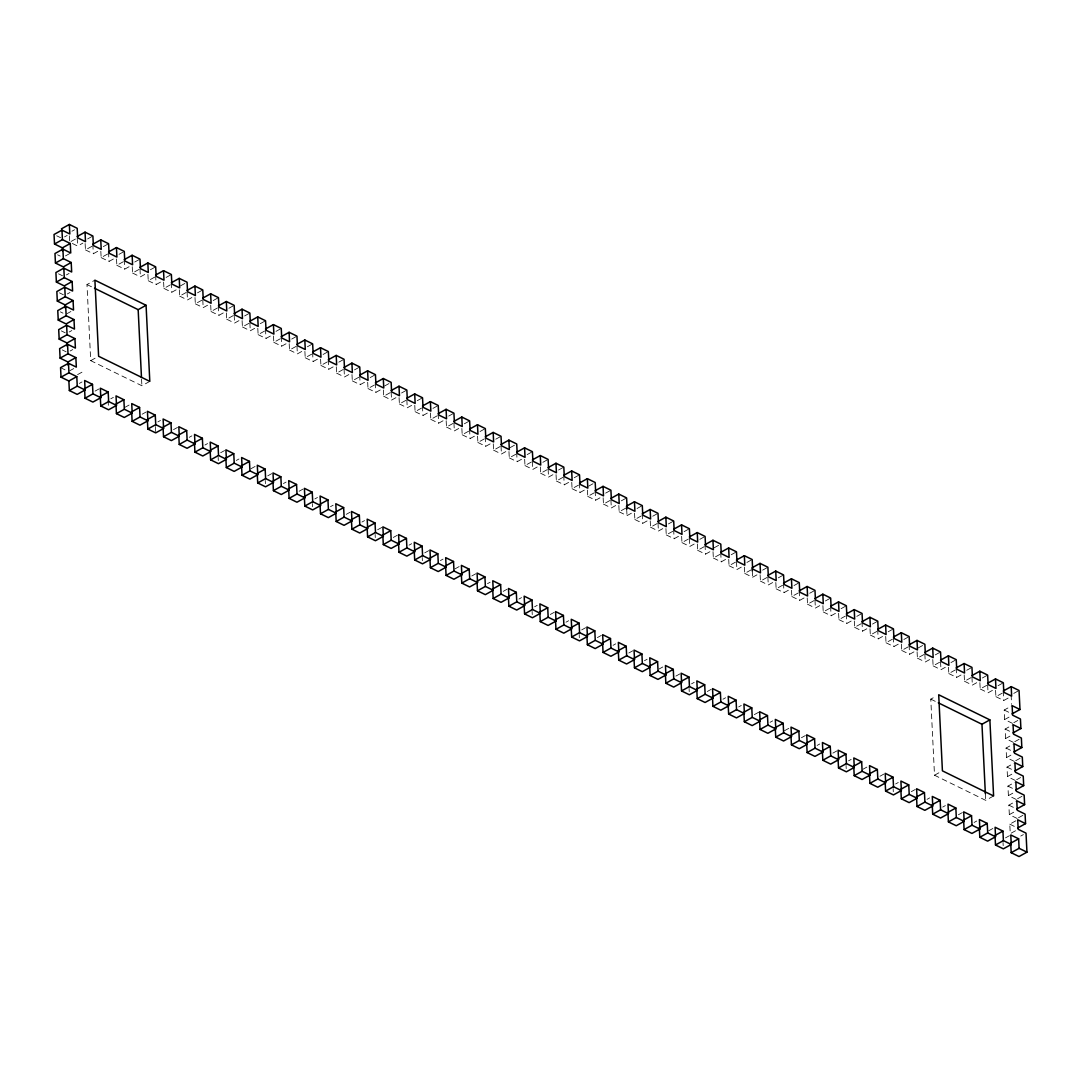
<?xml version="1.0" encoding="UTF-8"?>
<svg xmlns="http://www.w3.org/2000/svg" width="1081" height="1081" viewBox="0 0 1081 1081"><rect width="100%" height="100%" fill="white"/><g stroke="black" fill="none" stroke-linecap="round" stroke-linejoin="round"><path stroke-width="0.75" stroke-dasharray="5 3.75" d="M71.927 231.226L74.562 229.767M64.536 236.888L67.171 235.428M71.062 241.468L77.656 237.82M87.615 238.928L92.898 236.009M72.359 243.482L77.602 246.049L82.872 243.13M65.468 255.913L70.738 252.995M85.129 243.563L85.44 249.9L93.358 245.522M103.317 246.63L108.586 243.711M85.44 249.9L93.29 253.751L98.574 250.833M66.4 274.925L69.035 273.466M100.83 251.265L101.141 257.602L109.059 253.224M119.018 254.332L124.288 251.414M101.141 257.602L108.992 261.453L114.262 258.535M116.532 258.967L116.843 265.304L124.761 260.926M67.333 293.951L69.968 292.492M149.8 381.377L141.881 385.755L90.709 360.649L86.98 284.56L94.898 280.182M134.706 262.034L139.989 259.116M116.843 265.304L124.693 269.155L129.963 266.237M132.233 266.669L132.531 273.007L140.449 268.629M66.941 313.706L70.9 311.517M150.408 269.737L155.678 266.818M132.531 273.007L140.381 276.858L145.665 273.939M147.921 274.371L148.232 280.709L156.15 276.331M166.109 277.439L171.379 274.52M69.184 332.002L71.832 330.543M148.232 280.709L156.083 284.56L161.366 281.641M163.623 282.073L163.934 288.411L171.852 284.033M180.486 285.87L187.081 282.222M163.934 288.411L171.784 292.262L177.054 289.343M70.116 351.014L72.751 349.555M179.324 289.776L179.635 296.113L187.54 291.735M197.499 292.843L202.782 289.924M179.635 296.113L187.472 299.964L192.756 297.045M69.725 370.769L73.684 368.58M90.709 360.649L98.614 356.271M195.012 297.478L195.323 303.815L203.242 299.437M77.575 374.621L84.169 370.972M213.2 300.559L218.47 297.64M195.323 303.815L203.174 307.666L208.457 304.747M79.359 383.404L82.007 381.944M210.714 305.18L211.025 311.517L218.943 307.139M228.888 308.261L234.172 305.342M211.025 311.517L218.875 315.368L224.145 312.45M95.06 391.106L99.02 388.917M226.415 312.882L226.726 319.219L234.631 314.841M244.59 315.963L249.873 313.044M226.726 319.219L234.577 323.07L239.847 320.152M110.762 398.808L113.397 397.349M242.103 320.584L242.414 326.935L250.333 322.543M260.291 323.665L265.561 320.746M242.414 326.935L250.265 330.786L255.548 327.867M125.139 407.24L129.098 405.051M257.805 328.286L258.116 334.637L266.034 330.259M275.993 331.367L281.263 328.448M258.116 334.637L265.967 338.488L271.236 335.569M142.151 414.212L146.111 412.023M273.507 335.988L273.817 342.339L281.722 337.961M291.681 339.069L296.964 336.15M273.817 342.339L281.668 346.19L286.938 343.272M157.853 421.914L160.488 420.455M289.195 343.69L289.505 350.041L297.424 345.663M307.382 346.771L312.652 343.853M289.505 350.041L297.356 353.892L302.639 350.974M173.541 429.616L177.5 427.427M304.896 351.393L305.207 357.743L313.125 353.365M323.084 354.473L328.354 351.555M305.207 357.743L313.058 361.595L318.327 358.676M189.243 437.319L191.877 435.859M320.598 359.108L320.908 365.446L328.827 361.068M338.772 362.176L344.055 359.257M320.908 365.446L328.759 369.297L334.029 366.378M204.944 445.021L207.579 443.561M336.299 366.81L336.61 373.148L344.515 368.77M354.473 369.878L359.757 366.959M336.61 373.148L344.447 376.999L349.731 374.08M220.646 452.736L224.591 450.547M351.987 374.512L352.298 380.85L360.216 376.472M370.175 377.58L375.445 374.661M352.298 380.85L360.149 384.701L365.432 381.782M236.334 460.438L238.982 458.979M367.689 382.215L367.999 388.552L375.918 384.174M384.552 386.012L391.146 382.363M367.999 388.552L375.85 392.403L381.12 389.484M250.711 468.87L255.994 465.952M383.39 389.917L383.701 396.254L391.606 391.876M401.564 392.984L406.848 390.065M383.701 396.254L391.538 400.105L396.822 397.186M267.737 475.843L271.696 473.654M399.078 397.619L399.389 403.956L407.307 399.578M417.266 400.686L422.536 397.767M399.389 403.956L407.24 407.807L412.523 404.889M283.425 483.545L286.073 482.085M414.78 405.321L415.09 411.658L423.009 407.28M432.968 408.388L438.237 405.47M415.09 411.658L422.941 415.509L428.211 412.591M299.126 491.247L303.085 489.058M430.481 413.023L430.792 419.36L438.697 414.982M448.656 416.09L453.939 413.172M430.792 419.36L438.643 423.212L443.913 420.293M314.828 498.949L317.463 497.49M446.169 420.725L446.48 427.063L454.398 422.685M464.357 423.793L469.627 420.874M446.48 427.063L454.331 430.914L459.614 427.995M330.516 506.651L333.164 505.192M461.871 428.427L462.182 434.765L470.1 430.387M480.059 431.495L485.328 428.576M462.182 434.765L470.032 438.616L475.302 435.697M346.217 514.353L350.176 512.164M477.572 436.129L477.883 442.467L485.801 438.089M495.747 439.197L501.03 436.278M477.883 442.467L485.734 446.318L491.004 443.399M361.919 522.055L364.554 520.596M493.274 443.832L493.571 450.169L501.489 445.791M510.124 447.629L516.718 443.98M493.571 450.169L501.422 454.02L506.705 451.101M377.62 529.758L382.89 526.839M508.962 451.534L509.273 457.871L517.191 453.493M527.15 454.615L532.42 451.696M509.273 457.871L517.123 461.722L522.407 458.803M393.308 537.46L397.268 535.271M524.663 459.236L524.974 465.573L532.892 461.195M542.838 462.317L548.121 459.398M524.974 465.573L532.825 469.424L538.095 466.506M409.01 545.162L411.645 543.702M540.365 466.938L540.676 473.275L548.58 468.897M558.539 470.019L563.823 467.1M540.676 473.275L548.513 477.126L553.796 474.208M424.711 552.864L428.671 550.675M556.053 474.64L556.364 480.991L564.282 476.599M574.241 477.721L579.511 474.802M556.364 480.991L564.214 484.842L569.498 481.923M440.399 560.566L443.048 559.107M571.754 482.342L572.065 488.693L579.984 484.315M588.618 486.153L595.212 482.504M572.065 488.693L579.916 492.544L585.186 489.625M454.777 568.998L461.384 565.349M587.456 490.044L587.767 496.395L595.672 492.017M605.63 493.125L610.914 490.206M587.767 496.395L595.617 500.246L600.887 497.328M471.802 575.97L475.762 573.781M603.144 497.746L603.455 504.097L611.373 499.719M621.332 500.827L626.602 497.909M603.455 504.097L611.306 507.948L616.589 505.03M487.49 583.672L490.139 582.213M618.845 505.449L619.156 511.799L627.075 507.421M637.033 508.529L642.303 505.611M619.156 511.799L627.007 515.651L632.277 512.732M503.192 591.375L507.151 589.186M634.547 513.164L634.858 519.502L642.763 515.124M652.721 516.232L658.005 513.313M634.858 519.502L642.709 523.353L647.978 520.434M518.894 599.077L521.528 597.617M650.235 520.866L650.546 527.204L658.464 522.826M668.423 523.934L673.693 521.015M650.546 527.204L658.397 531.055L663.68 528.136M534.595 606.792L537.23 605.333M665.937 528.568L666.247 534.906L674.166 530.528M684.124 531.636L689.394 528.717M666.247 534.906L674.098 538.757L679.368 535.838M550.283 614.494L554.242 612.305M681.638 536.271L681.949 542.608L689.867 538.23M699.812 539.338L705.096 536.419M681.949 542.608L689.8 546.459L695.069 543.54M565.985 622.197L568.62 620.737M697.34 543.973L697.65 550.31L705.555 545.932M714.19 547.77L720.797 544.121M697.65 550.31L705.488 554.161L710.771 551.242M581.686 629.899L585.632 627.71M713.028 551.675L713.338 558.012L721.257 553.634M731.215 554.742L736.485 551.823M713.338 558.012L721.189 561.863L726.473 558.945M597.374 637.601L601.333 635.412M728.729 559.377L729.04 565.714L736.958 561.336M746.903 562.444L752.187 559.526M729.04 565.714L736.891 569.565L742.161 566.647M613.076 645.303L615.711 643.844M744.431 567.079L744.741 573.416L752.646 569.038M762.605 570.146L767.888 567.228M744.741 573.416L752.579 577.268L757.862 574.349M628.777 653.005L632.736 650.816M760.119 574.781L760.429 581.119L768.348 576.741M778.306 577.849L783.576 574.93M760.429 581.119L768.28 584.97L773.564 582.051M644.465 660.707L647.114 659.248M775.82 582.483L776.131 588.821L784.049 584.443M794.008 585.551L799.278 582.632M776.131 588.821L783.982 592.672L789.252 589.753M658.842 669.139L662.802 666.95M791.522 590.185L791.832 596.523L799.737 592.145M809.696 593.253L814.979 590.334M791.832 596.523L799.683 600.374L804.953 597.455M675.868 676.111L679.827 673.922M807.21 597.888L807.521 604.225L815.439 599.847M825.398 600.955L830.667 598.036M807.521 604.225L815.371 608.076L820.655 605.157M691.556 683.814L694.205 682.354M822.911 605.59L823.222 611.927L831.14 607.549M841.099 608.671L846.369 605.752M823.222 611.927L831.073 615.778L836.343 612.859M707.258 691.516L711.217 689.327M838.613 613.292L838.924 619.629L846.842 615.251M856.787 616.373L862.07 613.454M838.924 619.629L846.774 623.48L852.044 620.562M722.959 699.218L725.594 697.758M854.314 620.994L854.612 627.331L862.53 622.953M872.489 624.075L877.772 621.156M854.612 627.331L862.462 631.182L867.746 628.264M738.661 706.92L741.296 705.461M870.002 628.696L870.313 635.047L878.231 630.655M888.19 631.777L893.46 628.858M870.313 635.047L878.164 638.898L883.447 635.979M754.349 714.622L759.632 711.703M885.704 636.398L886.015 642.749L893.933 638.371M903.878 639.479L909.162 636.56M886.015 642.749L893.865 646.6L899.135 643.681M770.05 722.324L772.685 720.865M901.405 644.1L901.716 650.451L909.621 646.073M918.255 647.911L924.863 644.262M901.716 650.451L909.553 654.302L914.837 651.384M784.428 730.756L791.022 727.108M917.093 651.802L917.404 658.153L925.322 653.775M935.281 654.883L940.551 651.965M917.404 658.153L925.255 662.004L930.538 659.086M801.44 737.728L805.399 735.539M932.795 659.505L933.106 665.855L941.024 661.477M950.969 662.585L956.253 659.667M933.106 665.855L940.956 669.707L946.226 666.788M817.141 745.431L819.776 743.971M948.496 667.22L948.807 673.558L956.712 669.18M966.671 670.288L971.954 667.369M948.807 673.558L956.658 677.409L961.928 674.49M832.843 753.133L836.802 750.944M993.601 795.967L985.683 800.345L934.511 775.226L930.782 699.137L936.065 696.218M964.184 674.922L964.495 681.26L972.414 676.882M982.372 677.99L987.642 675.071M964.495 681.26L972.346 685.111L977.629 682.192M848.531 760.848L851.179 759.389M979.886 682.624L980.197 688.962L988.115 684.584M998.074 685.692L1003.344 682.773M980.197 688.962L988.048 692.813L993.317 689.894M862.908 769.28L866.867 767.091M995.587 690.327L995.898 696.664L1003.817 692.286M1013.762 693.394L1019.045 690.475M995.898 696.664L1003.749 700.515L1009.019 697.596M879.934 776.253L883.893 774.064M1012.519 723.392L1004.668 719.541L1004.208 710.028L1012.127 705.65M1004.668 719.541L1011.275 715.892M895.636 783.955L898.27 782.495M1013.843 722.662L1017.802 720.473M1013.451 742.404L1005.6 738.553L1005.141 729.053L1013.059 724.675M934.511 775.226L941.105 771.577M1005.6 738.553L1012.194 734.904M911.324 791.657L915.283 789.468M1014.775 741.674L1021.369 738.026M1014.383 761.429L1006.533 757.578L1006.073 748.066L1013.978 743.687M927.025 799.359L929.66 797.9M1006.533 757.578L1013.127 753.93M1015.708 760.7L1022.302 757.051M1015.316 780.455L1007.465 776.604L1007.006 767.091L1014.91 762.713M942.727 807.061L945.362 805.602M1007.465 776.604L1014.059 772.956M1016.626 779.725L1020.586 777.536M1016.248 799.481L1008.397 795.63L1007.924 786.117L1015.843 781.739M958.415 814.763L962.374 812.574M1008.397 795.63L1014.991 791.981M974.116 822.465L976.751 821.006M1017.559 798.751L1024.153 795.103M1017.18 818.493L1009.33 814.642L1008.857 805.142L1016.775 800.764M1009.33 814.642L1014.6 811.723M988.493 830.897L993.777 827.978M1018.491 817.763L1025.085 814.115M1015.532 830.748L1010.262 833.667L1009.789 824.154L1017.707 819.776M1005.506 837.87L1009.465 835.681M1020.748 836.059L1023.383 834.6M56.671 235.78L60.59 237.698M1004.208 710.028L1010.749 713.23M57.59 254.805L60.212 256.089M1005.141 729.053L1010.37 731.621M86.98 284.56L93.007 287.505M930.782 699.137L936.808 702.096M58.523 273.817L62.455 275.75M1006.073 748.066L1012.613 751.281M59.455 292.843L63.387 294.775M1007.006 767.091L1013.546 770.307M60.387 311.869L63.009 313.152M1007.924 786.117L1013.167 788.684M61.32 330.894L65.238 332.813M1008.857 805.142L1015.397 808.345M62.252 349.906L66.171 351.838M1009.789 824.154L1016.329 827.37M60.563 367.648L65.792 370.215M1011.127 694.853L1011.586 704.366M1003.276 691.002L1003.749 700.515M1003.033 842.504L1003.182 845.666M987.656 684.881L988.048 692.813M985.359 793.724L985.683 800.345M971.968 677.179L972.346 685.111M956.185 667.896L956.658 677.409M940.565 661.775L940.956 669.707M924.863 654.073L925.255 662.004M909.094 644.789L909.553 654.302M893.392 637.087L893.865 646.6M893.149 788.576L893.298 791.751M877.704 629.385L878.164 638.898M862.003 621.683L862.462 631.182M846.301 613.981L846.774 623.48M846.058 765.47L846.207 768.645M830.613 606.279L831.073 615.778M814.993 600.158L815.371 608.076M799.21 590.861L799.683 600.374M783.509 583.159L783.982 592.672M767.888 577.051L768.28 584.97M752.281 570.93L752.579 577.268M736.499 561.647L736.891 569.565M720.73 552.35L721.189 561.863M705.028 544.648L705.488 554.161M689.408 538.527L689.8 546.459M689.083 688.448L689.232 691.61M673.639 529.244L674.098 538.757M658.018 523.123L658.397 531.055M642.236 513.84L642.709 523.353M626.696 509.3L627.007 515.651M610.927 500.017L611.306 507.948M595.145 490.733L595.617 500.246M579.443 483.031L579.916 492.544M579.2 634.52L579.348 637.695M563.755 475.329L564.214 484.842M548.135 469.208L548.513 477.126M532.433 461.506L532.825 469.424M532.109 611.414L532.257 614.589M516.664 452.223L517.123 461.722M501.044 446.102L501.422 454.02M485.261 436.805L485.734 446.318M469.573 429.103L470.032 438.616M453.952 422.995L454.331 430.914M438.17 413.699L438.643 423.212M422.468 405.997L422.941 415.509M422.225 557.499L422.374 560.661M406.848 399.875L407.24 407.807M391.16 392.173L391.538 400.105M375.377 382.89L375.85 392.403M375.134 534.392L375.283 537.554M359.689 375.188L360.149 384.701M344.069 369.067L344.447 376.999M328.286 359.784L328.759 369.297M312.598 352.082L313.058 361.595M312.341 503.57L312.49 506.746M296.978 345.961L297.356 353.892M281.195 336.677L281.668 346.19M265.494 328.975L265.967 338.488M265.25 480.464L265.399 483.639M249.887 322.854L250.265 330.786M234.185 315.152L234.577 323.07M218.403 305.869L218.875 315.368M218.159 457.358L218.308 460.533M202.782 299.748L203.174 307.666M187.094 292.046L187.472 299.964M171.311 282.749L171.784 292.262M155.623 275.047L156.083 284.56M155.367 426.549L155.678 432.886M140.003 268.939L140.381 276.858M141.557 379.147L141.881 385.755M124.22 259.643L124.693 269.155M108.532 251.941L108.992 261.453M108.114 400.267L108.424 406.605M92.831 244.238L93.29 253.751M77.21 238.117L77.602 246.049M69.441 235.861L69.752 242.198"/><path stroke-width="1.5" d="M61.428 228.834L69.346 224.456L77.197 228.307L77.656 237.82L85.507 241.671L85.048 232.158L77.129 236.536M69.346 224.456L69.819 233.969L61.968 230.118L54.05 234.496L54.509 244.009L62.36 247.86L70.279 243.482L70.738 252.995L62.901 249.143L54.982 253.522L55.442 263.034L63.293 266.885L71.211 262.507L71.67 272.007L63.82 268.156L55.915 272.534L56.374 282.046L64.225 285.897L72.143 281.519L72.603 291.032L64.752 287.181L56.847 291.559L57.307 301.072L65.157 304.923L73.076 300.545L73.535 310.058L65.684 306.207L57.766 310.585L58.239 320.098L66.09 323.949L73.994 319.571L74.467 329.083L66.617 325.232L58.698 329.61L59.171 339.123L67.022 342.974L74.927 338.596L75.4 348.096L67.549 344.244L59.631 348.623L60.104 358.135L67.941 361.986L75.859 357.608L76.332 367.121L68.481 363.27L60.563 367.648L61.022 377.161L68.873 381.012L76.792 376.634L77.251 386.147L85.102 389.998L84.642 380.485L92.493 384.336L92.952 393.849L100.803 397.7L100.344 388.187L108.181 392.038L108.654 401.551L116.505 405.402L116.032 395.889L123.883 399.74L124.342 409.253L132.193 413.104L131.733 403.591L139.584 407.442L140.044 416.955L147.894 420.806L147.435 411.293L155.272 415.145L155.745 424.657L163.596 428.508L163.123 418.996L170.974 422.847L171.447 432.359L179.284 436.211L178.824 426.698L186.675 430.549L187.135 440.062L194.985 443.913L194.526 434.4L202.377 438.251L202.836 447.764L210.687 451.615L210.214 442.102L218.065 445.953L218.538 455.466L226.388 459.317L225.915 449.818L233.766 453.669L234.226 463.168L242.076 467.019L241.617 457.52L249.468 461.371L249.927 470.87L257.778 474.721L257.305 465.222L265.156 469.073L265.629 478.586L273.479 482.437L273.007 472.924L280.857 476.775L281.317 486.288L289.168 490.139L288.708 480.626L296.559 484.477L297.018 493.99L304.869 497.841L304.41 488.328L312.247 492.179L312.72 501.692L320.571 505.543L320.098 496.03L327.948 499.881L328.421 509.394L336.259 513.245L335.799 503.732L343.65 507.584L344.109 517.096L351.96 520.947L351.501 511.435L359.338 515.286L359.811 524.798L367.662 528.65L367.189 519.137L375.039 522.988L375.512 532.501L383.35 536.352L382.89 526.839L390.741 530.69L391.2 540.203L399.051 544.054L398.592 534.541L406.442 538.392L406.902 547.905L414.753 551.756L414.28 542.243L422.13 546.094L422.603 555.607L430.454 559.458L429.981 549.945L437.832 553.796L438.291 563.309L446.142 567.16L445.683 557.647L453.534 561.498L453.993 571.011L461.844 574.862L461.384 565.349L469.222 569.201L469.695 578.713L477.545 582.564L477.072 573.052L484.923 576.903L485.383 586.415L493.233 590.267L492.774 580.754L500.625 584.605L501.084 594.118L508.935 597.969L508.475 588.456L516.313 592.307L516.786 601.82L524.636 605.671L524.163 596.158L532.014 600.009L532.487 609.522L540.324 613.373L539.865 603.874L547.716 607.725L548.175 617.224L556.026 621.075L555.566 611.576L563.417 615.427L563.877 624.926L571.727 628.777L571.254 619.278L579.105 623.129L579.578 632.642L587.429 636.493L586.956 626.98L594.807 630.831L595.266 640.344L603.117 644.195L602.658 634.682L610.508 638.533L610.968 648.046L618.818 651.897L618.346 642.384L626.196 646.235L626.669 655.748L634.52 659.599L634.047 650.086L641.898 653.937L642.357 663.45L650.208 667.301L649.749 657.788L657.599 661.64L658.059 671.152L665.91 675.003L665.45 665.491L673.287 669.342L673.76 678.854L681.611 682.706L681.138 673.193L688.989 677.044L689.462 686.557L697.299 690.408L696.84 680.895L704.69 684.746L705.15 694.259L713.001 698.11L712.541 688.597L720.392 692.448L720.851 701.961L728.702 705.812L728.229 696.299L736.08 700.15L736.553 709.663L744.39 713.514L743.931 704.001L751.781 707.852L752.241 717.365L760.092 721.216L759.632 711.703L767.483 715.554L767.942 725.067L775.793 728.918L775.32 719.405L783.171 723.257L783.644 732.769L791.495 736.62L791.022 727.108L798.873 730.959L799.332 740.471L807.183 744.323L806.723 734.81L814.574 738.661L815.033 748.174L822.884 752.025L822.425 742.512L830.262 746.363L830.735 755.876L838.586 759.727L838.113 750.214L845.964 754.065L846.423 763.578L854.274 767.429L853.814 757.93L861.665 761.781L862.125 771.28L869.975 775.131L869.516 765.632L877.353 769.483L877.826 778.982L885.677 782.833L885.204 773.334L893.055 777.185L893.528 786.698L901.365 790.549L900.905 781.036L908.756 784.887L909.216 794.4L917.066 798.251L916.607 788.738L924.458 792.589L924.917 802.102L932.768 805.953L932.295 796.44L940.146 800.291L940.619 809.804L948.469 813.655L947.996 804.142L955.847 807.993L956.307 817.506L964.157 821.357L963.698 811.845L971.549 815.696L972.008 825.208L979.859 829.059L979.386 819.547L987.237 823.398L987.71 832.91L995.56 836.762L995.088 827.249L1002.938 831.1L1003.398 840.613L1011.248 844.464L1010.789 834.951L1018.64 838.802L1019.099 848.315L1026.95 852.166L1026.018 833.14L1018.167 829.289L1017.707 819.776L1025.558 823.627L1025.085 814.115L1017.235 810.264L1016.775 800.764L1024.626 804.615L1024.153 795.103L1016.316 791.251L1015.843 781.739L1023.693 785.59L1023.234 776.077L1015.383 772.226L1014.91 762.713L1022.761 766.564L1022.302 757.051L1014.451 753.2L1013.978 743.687L1021.829 747.539L1021.369 738.026L1013.519 734.175L1013.059 724.675L1020.896 728.526L1020.437 719.014L1012.586 715.163L1012.127 705.65L1019.978 709.501L1019.045 690.475L1011.194 686.624L1003.276 691.002M54.509 244.009L62.428 239.631L70.279 243.482M55.442 263.034L63.36 258.656L71.211 262.507M92.831 244.238L100.749 239.86L108.586 243.711L109.059 253.224L116.91 257.075L116.437 247.563L108.532 251.941M56.374 282.046L64.292 277.668L72.143 281.519M124.22 259.643L132.139 255.265L139.989 259.116L140.449 268.629L148.3 272.48L147.84 262.967L139.922 267.345M57.307 301.072L65.225 296.694L73.076 300.545M58.239 320.098L66.157 315.72L73.994 319.571M155.623 275.047L163.528 270.669L171.379 274.52L171.852 284.033L179.689 287.884L179.23 278.371L171.311 282.749M59.171 339.123L67.076 334.745L74.927 338.596M94.506 288.249L138.165 309.666L146.07 305.288L149.8 381.377L98.614 356.271L94.898 280.182L146.07 305.288M60.104 358.135L68.008 353.757L75.859 357.608M187.013 290.451L194.931 286.073L202.782 289.924L203.242 299.437L211.092 303.288L210.619 293.775L202.715 298.167M61.022 377.161L68.941 372.783L76.792 376.634M218.403 305.869L226.321 301.491L234.172 305.342L234.631 314.841L242.482 318.692L242.022 309.193L234.104 313.571M68.873 381.012L69.346 390.525L77.251 386.147M84.575 388.714L92.493 384.336M85.102 389.998L77.183 394.376L69.346 390.525M84.656 390.295L85.034 398.227L92.952 393.849M108.181 392.038L100.276 396.416L100.736 405.929L108.586 409.78L116.505 405.402M100.803 397.7L92.885 402.078L85.034 398.227M249.806 321.273L257.724 316.895L265.561 320.746L266.034 330.259L273.885 334.11L273.412 324.597L265.494 328.975M100.736 405.929L108.654 401.551M123.883 399.74L115.964 404.118L116.437 413.631L124.288 417.482L132.193 413.104M116.437 413.631L124.342 409.253M139.584 407.442L131.666 411.82L132.125 421.333L139.976 425.184L147.894 420.806M281.195 336.677L289.113 332.299L296.964 336.15L297.424 345.663L305.274 349.514L304.815 340.002L296.897 344.38M132.125 421.333L140.044 416.955M155.272 415.145L147.367 419.523L147.827 429.035L155.678 432.886L163.596 428.508M147.827 429.035L155.745 424.657M170.974 422.847L163.055 427.225L163.528 436.738L171.379 440.589L179.284 436.211M312.598 352.082L320.503 347.704L328.354 351.555L328.827 361.068L336.664 364.919L336.205 355.406L328.286 359.784M163.528 436.738L171.447 432.359M178.757 434.927L186.675 430.549M178.838 436.521L179.23 444.44L187.135 440.062M202.377 438.251L194.458 442.629L194.918 452.142L202.769 455.993L210.687 451.615M194.985 443.913L187.067 448.291L179.23 444.44M343.988 367.486L351.906 363.108L359.757 366.959L360.216 376.472L368.067 380.323L367.594 370.81L359.689 375.188M194.918 452.142L202.836 447.764M210.146 450.345L218.065 445.953M210.227 451.926L210.619 459.844L218.538 455.466M233.766 453.669L225.848 458.047L226.321 467.546L234.158 471.397L242.076 467.019M226.388 459.317L218.47 463.695L210.619 459.844M375.377 382.89L383.296 378.512L391.146 382.363L391.606 391.876L399.457 395.727L398.997 386.214L391.079 390.592M226.321 467.546L234.226 463.168M249.468 461.371L241.549 465.749L242.009 475.248L249.86 479.113L257.778 474.721M242.009 475.248L249.927 470.87M265.156 469.073L257.251 473.451L257.71 482.964L265.561 486.815L273.479 482.437M406.78 398.294L414.685 393.916L422.536 397.767L423.009 407.28L430.86 411.131L430.387 401.619L422.468 405.997M257.71 482.964L265.629 478.586M280.857 476.775L272.939 481.153L273.412 490.666L281.263 494.517L289.168 490.139M273.412 490.666L281.317 486.288M296.559 484.477L288.641 488.855L289.1 498.368L296.951 502.219L304.869 497.841M438.17 413.699L446.088 409.321L453.939 413.172L454.398 422.685L462.249 426.536L461.79 417.023L453.871 421.401M289.1 498.368L297.018 493.99M312.247 492.179L304.342 496.557L304.801 506.07L312.652 509.921L320.571 505.543M304.801 506.07L312.72 501.692M327.948 499.881L320.03 504.259L320.503 513.772L328.354 517.623L336.259 513.245M469.573 429.103L477.478 424.725L485.328 428.576L485.801 438.089L493.639 441.94L493.179 432.427L485.261 436.805M320.503 513.772L328.421 509.394M343.65 507.584L335.732 511.962L336.191 521.474L344.042 525.325L351.96 520.947M336.191 521.474L344.109 517.096M351.433 519.664L359.338 515.286M500.962 444.507L508.881 440.129L516.718 443.98L517.191 453.493L525.042 457.344L524.569 447.831L516.664 452.223M351.501 521.245L351.893 529.177L359.811 524.798M375.039 522.988L367.121 527.366L367.594 536.879L375.445 540.73L383.35 536.352M367.662 528.65L359.743 533.028L351.893 529.177M367.594 536.879L375.512 532.501M390.741 530.69L382.823 535.068L383.296 544.581L391.133 548.432L399.051 544.054M532.352 459.925L540.27 455.547L548.121 459.398L548.58 468.897L556.431 472.748L555.972 463.249L548.053 467.627M383.296 544.581L391.2 540.203M406.442 538.392L398.524 542.77L398.984 552.283L406.834 556.134L414.753 551.756M398.984 552.283L406.902 547.905M414.226 550.472L422.13 546.094M563.755 475.329L571.66 470.951L579.511 474.802L579.984 484.315L587.834 488.166L587.361 478.653L579.443 483.031M414.293 552.053L414.685 559.985L422.603 555.607M437.832 553.796L429.914 558.174L430.387 567.687L438.237 571.538L446.142 567.16M430.454 559.458L422.536 563.836L414.685 559.985M430.387 567.687L438.291 563.309M445.615 565.876L453.534 561.498M595.145 490.733L603.063 486.355L610.914 490.206L611.373 499.719L619.224 503.57L618.764 494.058L610.846 498.436M445.696 567.471L446.075 575.389L453.993 571.011M469.222 569.201L461.317 573.579L461.776 583.091L469.627 586.942L477.545 582.564M461.844 574.862L453.925 579.24L446.075 575.389M461.776 583.091L469.695 578.713M477.005 581.281L484.923 576.903M642.236 513.84L650.154 509.462L650.613 518.975L642.763 515.124L642.303 505.611L634.452 501.76L626.534 506.138L626.696 509.3M477.086 582.875L477.478 590.794L485.383 586.415M500.625 584.605L492.706 588.983L493.166 598.496L501.016 602.347L508.935 597.969M493.233 590.267L485.328 594.645L477.478 590.794M493.166 598.496L501.084 594.118M516.313 592.307L508.408 596.685L508.867 606.198L516.718 610.049L524.636 605.671M657.937 521.542L665.855 517.164L673.693 521.015L674.166 530.528L682.016 534.379L681.543 524.866L673.639 529.244M508.867 606.198L516.786 601.82M532.014 600.009L524.096 604.401L524.569 613.9L532.42 617.751L540.324 613.373M524.569 613.9L532.487 609.522M539.797 612.103L547.716 607.725M689.327 536.946L697.245 532.568L705.096 536.419L705.555 545.932L713.406 549.783L712.947 540.27L705.028 544.648M539.878 613.684L540.27 621.602L548.175 617.224M563.417 615.427L555.499 619.805L555.958 629.304L563.809 633.169L571.727 628.777M556.026 621.075L548.108 625.453L540.27 621.602M555.958 629.304L563.877 624.926M571.187 627.507L579.105 623.129M720.73 552.35L728.635 547.972L736.485 551.823L736.958 561.336L744.809 565.187L744.336 555.675L736.418 560.053M571.268 629.088L571.66 637.02L579.578 632.642M594.807 630.831L586.888 635.209L587.361 644.722L595.199 648.573L603.117 644.195M587.429 636.493L579.511 640.871L571.66 637.02M587.361 644.722L595.266 640.344M602.59 642.911L610.508 638.533M767.821 575.457L775.726 571.079L776.199 580.592L768.348 576.741L767.888 567.228L760.038 563.377L752.119 567.755L752.281 570.93M602.671 644.492L603.049 652.424L610.968 648.046M626.196 646.235L618.291 650.613L618.751 660.126L626.602 663.977L634.52 659.599M618.818 651.897L610.9 656.275L603.049 652.424M618.751 660.126L626.669 655.748M641.898 653.937L633.979 658.315L634.452 667.828L642.303 671.679L650.208 667.301M783.509 583.159L791.427 578.781L799.278 582.632L799.737 592.145L807.588 595.996L807.129 586.483L799.21 590.861M634.452 667.828L642.357 663.45M657.599 661.64L649.681 666.018L650.14 675.53L657.991 679.381L665.91 675.003M650.14 675.53L658.059 671.152M673.287 669.342L665.383 673.72L665.842 683.233L673.693 687.084L681.611 682.706M814.912 598.563L822.83 594.185L830.667 598.036L831.14 607.549L838.991 611.4L838.518 601.887L830.613 606.279M665.842 683.233L673.76 678.854M688.989 677.044L681.071 681.422L681.543 690.935L689.394 694.786L697.299 690.408M681.543 690.935L689.462 686.557M704.69 684.746L696.772 689.124L697.231 698.637L705.082 702.488L713.001 698.11M846.301 613.981L854.22 609.603L862.07 613.454L862.53 622.953L870.381 626.804L869.921 617.305L862.003 621.683M697.231 698.637L705.15 694.259M712.474 696.826L720.392 692.448M712.541 698.407L712.933 706.339L720.851 701.961M736.08 700.15L728.162 704.528L728.635 714.041L736.485 717.892L744.39 713.514M728.702 705.812L720.784 710.19L712.933 706.339M877.704 629.385L885.609 625.007L893.46 628.858L893.933 638.371L901.77 642.222L901.311 632.709L893.392 637.087M728.635 714.041L736.553 709.663M751.781 707.852L743.863 712.23L744.336 721.743L752.173 725.594L760.092 721.216M744.336 721.743L752.241 717.365M767.483 715.554L759.565 719.932L760.024 729.445L767.875 733.296L775.793 728.918M909.094 644.789L917.012 640.411L924.863 644.262L925.322 653.775L933.173 657.626L932.7 648.114L924.796 652.492M760.024 729.445L767.942 725.067M783.171 723.257L775.266 727.635L775.726 737.147L783.576 740.998L791.495 736.62M775.726 737.147L783.644 732.769M798.873 730.959L790.954 735.337L791.427 744.85L799.278 748.701L807.183 744.323M940.484 660.194L948.402 655.816L956.253 659.667L956.712 669.18L964.563 673.031L964.103 663.518L956.185 667.896M791.427 744.85L799.332 740.471M806.656 743.039L814.574 738.661M806.737 744.633L807.115 752.552L815.033 748.174M830.262 746.363L822.357 750.741L822.817 760.254L830.667 764.105L838.586 759.727M822.884 752.025L814.966 756.403L807.115 752.552M971.887 675.598L979.805 671.22L987.642 675.071L988.115 684.584L995.966 688.435L995.493 678.922L987.575 683.3M822.817 760.254L830.735 755.876M838.045 758.457L845.964 754.065M838.126 760.038L838.518 767.956L846.423 763.578M861.665 761.781L853.747 766.159L854.206 775.658L862.057 779.509L869.975 775.131M854.274 767.429L846.369 771.807L838.518 767.956M854.206 775.658L862.125 771.28M877.353 769.483L869.448 773.861L869.908 783.36L877.758 787.225L885.677 782.833M869.908 783.36L877.826 778.982M938.308 702.826L981.967 724.256L989.872 719.878L993.601 795.967L942.416 770.848L938.7 694.759L989.872 719.878M893.055 777.185L885.136 781.563L885.609 791.076L893.46 794.927L901.365 790.549M1012.059 713.879L1019.978 709.501M885.609 791.076L893.528 786.698M908.756 784.887L900.838 789.265L901.311 798.778L909.148 802.629L917.066 798.251M1012.992 732.904L1020.896 728.526M901.311 798.778L909.216 794.4M924.458 792.589L916.539 796.967L916.999 806.48L924.85 810.331L932.768 805.953M1013.924 751.917L1021.829 747.539M916.999 806.48L924.917 802.102M932.241 804.669L940.146 800.291M932.308 806.25L932.7 814.182L940.619 809.804M1014.843 770.942L1022.761 766.564M955.847 807.993L947.929 812.372L948.402 821.884L956.239 825.735L964.157 821.357M948.469 813.655L940.551 818.033L932.7 814.182M948.402 821.884L956.307 817.506M1015.775 789.968L1023.693 785.59M963.63 820.074L971.549 815.696M963.712 821.655L964.09 829.586L972.008 825.208M987.237 823.398L979.332 827.776L979.791 837.289L987.642 841.14L995.56 836.762M979.859 829.059L971.941 833.437L964.09 829.586M1016.708 808.993L1024.626 804.615M979.791 837.289L987.71 832.91M1002.938 831.1L995.02 835.478L995.493 844.991L1003.344 848.842L1011.248 844.464M1017.64 828.005L1025.558 823.627M995.493 844.991L1003.398 840.613M1018.64 838.802L1010.721 843.18L1011.181 852.693L1019.032 856.544L1026.95 852.166M1011.181 852.693L1019.099 848.315M85.048 232.158L92.898 236.009L93.358 245.522L101.209 249.373L100.749 239.86M116.437 247.563L124.288 251.414L124.761 260.926L132.598 264.777L132.139 255.265M147.84 262.967L155.678 266.818L156.15 276.331L164.001 280.182L163.528 270.669M179.23 278.371L187.081 282.222L187.54 291.735L195.391 295.586L194.931 286.073M210.619 293.775L218.47 297.64L218.943 307.139L226.794 310.99L226.321 301.491M242.022 309.193L249.873 313.044L250.333 322.543L258.183 326.408L257.724 316.895M273.412 324.597L281.263 328.448L281.722 337.961L289.573 341.812L289.113 332.299M304.815 340.002L312.652 343.853L313.125 353.365L320.976 357.216L320.503 347.704M336.205 355.406L344.055 359.257L344.515 368.77L352.365 372.621L351.906 363.108M367.594 370.81L375.445 374.661L375.918 384.174L383.769 388.025L383.296 378.512M398.997 386.214L406.848 390.065L407.307 399.578L415.158 403.429L414.685 393.916M430.387 401.619L438.237 405.47L438.697 414.982L446.548 418.833L446.088 409.321M461.79 417.023L469.627 420.874L470.1 430.387L477.951 434.238L477.478 424.725M493.179 432.427L501.03 436.278L501.489 445.791L509.34 449.642L508.881 440.129M524.569 447.831L532.42 451.696L532.892 461.195L540.73 465.046L540.27 455.547M555.972 463.249L563.823 467.1L564.282 476.599L572.133 480.464L571.66 470.951M587.361 478.653L595.212 482.504L595.672 492.017L603.522 495.868L603.063 486.355M618.764 494.058L626.602 497.909L627.075 507.421L634.925 511.272L634.452 501.76M650.154 509.462L658.005 513.313L658.464 522.826L666.315 526.677L665.855 517.164M681.543 524.866L689.394 528.717L689.867 538.23L697.704 542.081L697.245 532.568M712.947 540.27L720.797 544.121L721.257 553.634L729.107 557.485L728.635 547.972M744.336 555.675L752.187 559.526L752.646 569.038L760.497 572.889L760.038 563.377M775.726 571.079L783.576 574.93L784.049 584.443L791.9 588.294L791.427 578.781M807.129 586.483L814.979 590.334L815.439 599.847L823.29 603.698L822.83 594.185M838.518 601.887L846.369 605.752L846.842 615.251L854.679 619.102L854.22 609.603M869.921 617.305L877.772 621.156L878.231 630.655L886.082 634.52L885.609 625.007M901.311 632.709L909.162 636.56L909.621 646.073L917.472 649.924L917.012 640.411M932.7 648.114L940.551 651.965L941.024 661.477L948.875 665.328L948.402 655.816M964.103 663.518L971.954 667.369L972.414 676.882L980.264 680.733L979.805 671.22M995.493 678.922L1003.344 682.773L1003.817 692.286L1011.654 696.137L1011.194 686.624M981.967 724.256L985.359 793.724M138.165 309.666L141.476 377.485M61.968 230.118L62.428 239.631M62.901 249.143L63.36 258.656M63.82 268.156L64.292 277.668M64.752 287.181L65.225 296.694M65.684 306.207L66.157 315.72M66.617 325.232L67.076 334.745M67.549 344.244L68.008 353.757M68.481 363.27L68.941 372.783M62.36 247.86L62.522 251.022M65.157 304.923L65.306 308.099M67.022 342.974L67.171 346.136M67.941 361.986L68.103 365.162"/></g></svg>
